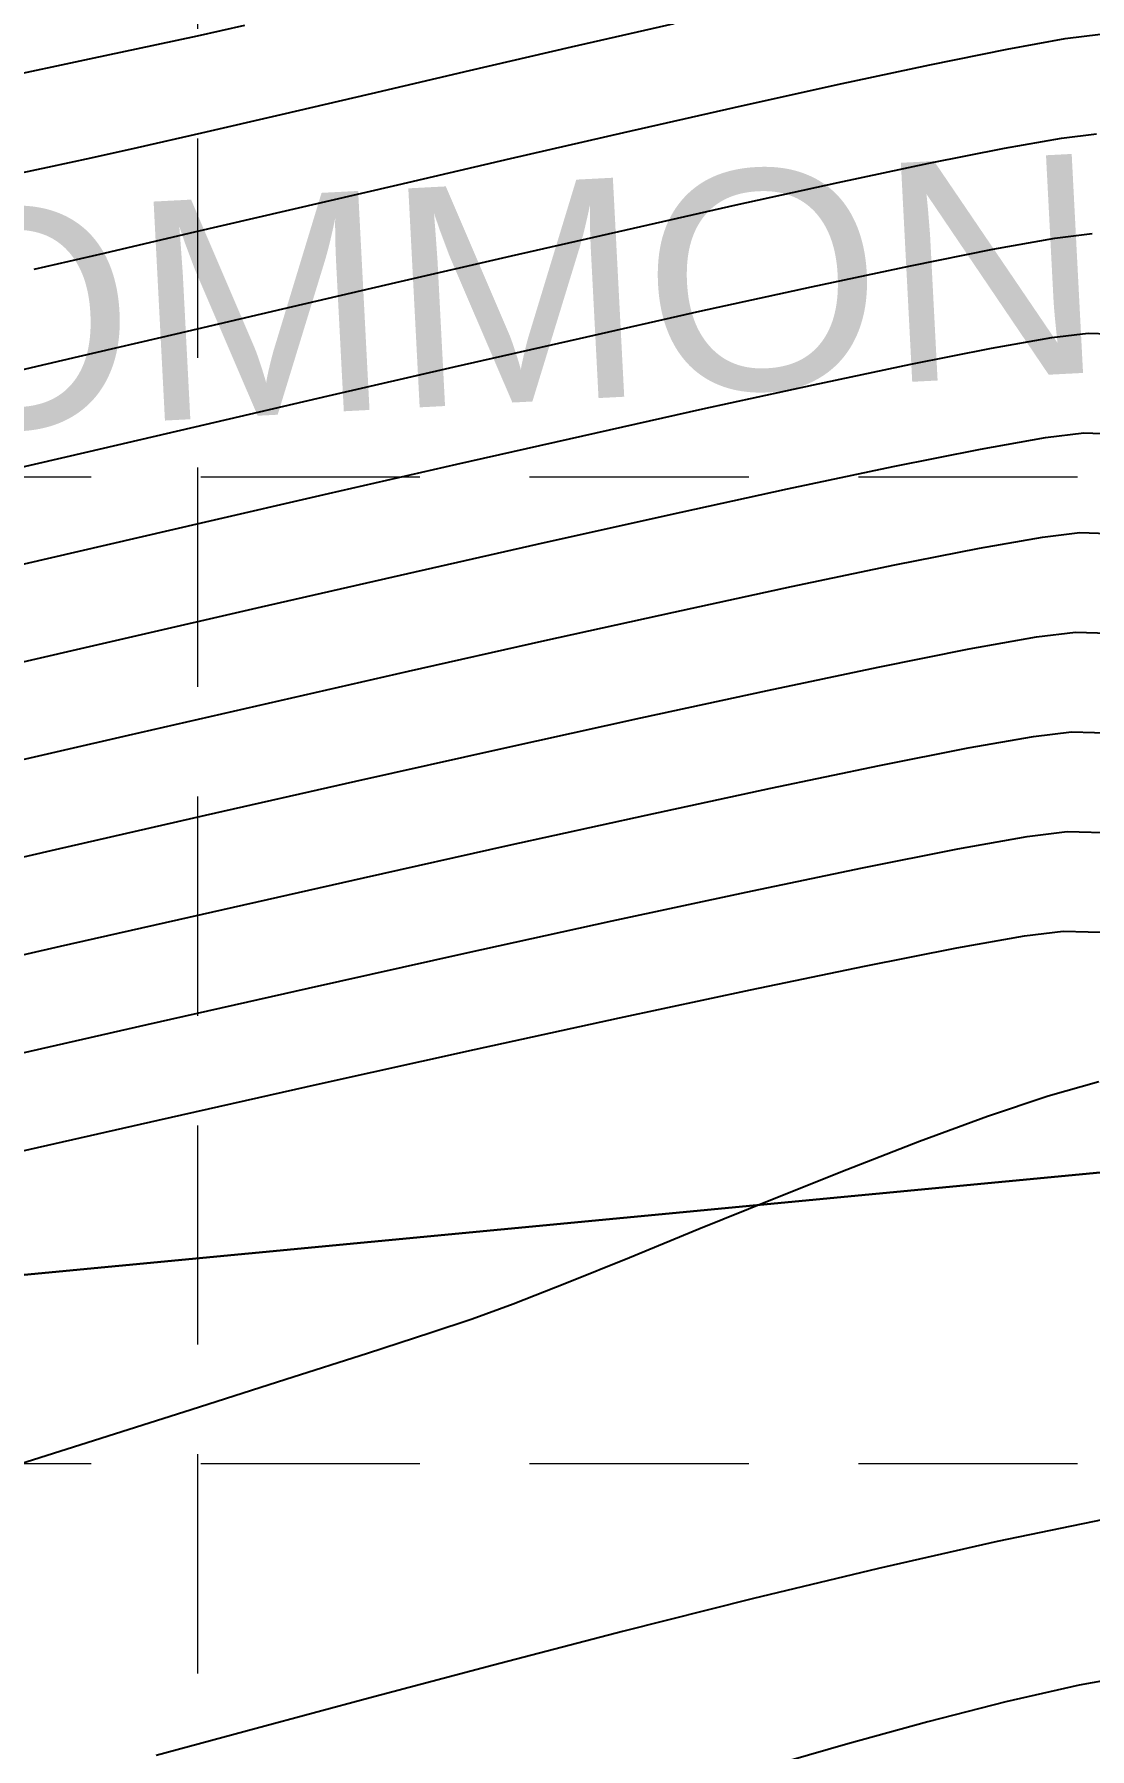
# Model space of a CAD drawing. Header units: inches. Extents: x 2547543 to 2548696, y 7125653 to 7126375.
# Drawn here: x 2547756.55 to 2547775.81, y 7125901.18 to 7125932.45 of the extents above; entities that cross this region are included whole.
import ezdxf

# ---------------------------------------------------------------- set-up
doc = ezdxf.new("R2010")
doc.units = ezdxf.units.IN
doc.header["$MEASUREMENT"] = 0
doc.linetypes.add('HIDDEN', pattern=[0.375, 0.25, -0.125])
for name, color, linetype in [('GRID', 254, 'HIDDEN'), ('V-AREA', 6, 'Continuous'), ('V-PROP-E', 3, 'Continuous'), ('V-PROP-SUBD-IDEN-N', 7, 'Continuous'), ('V-TOPO-MAJR-E', 6, 'Continuous'), ('V-TOPO-MINR-E', 14, 'Continuous')]:
    doc.layers.add(name, color=color, linetype=linetype)
doc.styles.get("Standard").update_dxf_attribs({"font": 'ARIAL.TTF'})

msp = doc.modelspace()

# ---------------------------------------------------------------- linework, layer by layer
at = {"layer": 'GRID', "color": 252, "linetype": 'HIDDEN', "lineweight": 0, "ltscale": 16}
for p, q in [((2547759.52313214, 7126356.547205457), (2547759.52313214, 7125726.296813901)), ((2547561.583313602, 7125924.376313471), (2548677.583313586, 7125924.376313471)), ((2547561.583313602, 7125906.376313471), (2548677.583313586, 7125906.376313471))]:
    msp.add_line(p, q, dxfattribs=at)
at = {"layer": 'V-AREA', "color": 7}
msp.add_line((2547666.211702047, 7125901.243125121), (2547799.012335579, 7125913.874504047), dxfattribs=at)
at = {"layer": 'V-PROP-E', "color": 7}
msp.add_line((2547799.012335579, 7125913.874504048), (2547666.211702047, 7125901.243125121), dxfattribs=at)
at = {"layer": 'V-TOPO-MAJR-E', "color": 35}
for points, elevation in [([(2547759.525542056, 7125932.422340015), (2547760.389969955, 7125932.614485726)], 575), ([(2547755.897154035, 7125931.65059773), (2547757.55294451, 7125932.002142238)], 575), ([(2547774.012222853, 7125926.722331904), (2547775.11223663, 7125926.91679765)], 570), ([(2547775.11223663, 7125926.91679765), (2547775.775515884, 7125926.996389013)], 570), ([(2547775.775515884, 7125926.996389013), (2547776.545139528, 7125926.970249013)], 570), ([(2547768.748012437, 7125925.615458059), (2547770.764486951, 7125926.055085139)], 570), ([(2547755.286973188, 7125922.537992883), (2547757.364526437, 7125923.020364459)], 570), ([(2547771.661006026, 7125917.246367156), (2547773.396334167, 7125917.591041516)], 565), ([(2547764.405488553, 7125915.685719098), (2547767.091217137, 7125916.275682232)], 565), ([(2547755.637359215, 7125913.713631561), (2547758.60419351, 7125914.386670048)], 565)]:
    msp.add_lwpolyline(points, dxfattribs=dict(at, elevation=elevation))
at = {"layer": 'V-TOPO-MAJR-E', "color": 35, "extrusion": (0.2080672193435726, -0.9781145292012761, 0), "elevation": -6439872.795792918}
msp.add_lwpolyline([(3974671.536334429, 575.0000000000009), (3974672.795114971, 575.0000000000009)], dxfattribs=at)
at = {"layer": 'V-TOPO-MAJR-E', "color": 35, "extrusion": (0.2088008853457245, -0.9779581740948033, 0), "elevation": -6436889.415893416}
msp.add_lwpolyline([(3979502.494254777, 575), (3979503.25233015, 575)], dxfattribs=at)
at = {"layer": 'V-TOPO-MAJR-E', "color": 35, "extrusion": (0.1951790166066703, -0.9807676337830756, 0), "elevation": -6491606.263731362}
msp.add_lwpolyline([(3889604.159485238, 570), (3889605.659457755, 570)], dxfattribs=at)
at = {"layer": 'V-TOPO-MAJR-E', "color": 35, "extrusion": (0.2062531541062937, -0.9784986644963831, 0), "elevation": -6447223.372085555}
msp.add_lwpolyline([(3962735.015282939, 570.0000000000005), (3962736.830933253, 570.0000000000005)], dxfattribs=at)
at = {"layer": 'V-TOPO-MAJR-E', "color": 35, "extrusion": (0.2175113641036671, -0.9760577884970552, 0), "elevation": -6401146.541417633}
msp.add_lwpolyline([(4036737.086455542, 570), (4036739.330906476, 570)], dxfattribs=at)
at = {"layer": 'V-TOPO-MAJR-E', "color": 35, "extrusion": (0.2206562823580129, -0.9753516314929407, 0), "elevation": -6388102.001924364}
msp.add_lwpolyline([(4057346.05783182, 570.0000000000009), (4057348.415268092, 570.0000000000009)], dxfattribs=at)
at = {"layer": 'V-TOPO-MAJR-E', "color": 35, "extrusion": (0.2229070813167377, -0.9748396961033405, 0), "elevation": -6378719.48379546}
msp.add_lwpolyline([(4072078.388053808, 570), (4072080.790829377, 570)], dxfattribs=at)
at = {"layer": 'V-TOPO-MAJR-E', "color": 35, "extrusion": (0.2245078947620282, -0.9744722700977807, 0), "elevation": -6372022.74244798}
msp.add_lwpolyline([(4082547.168677235, 570), (4082549.549133778, 570)], dxfattribs=at)
at = {"layer": 'V-TOPO-MAJR-E', "color": 35, "extrusion": (0.2255822973906146, -0.9742241154395493, 0), "elevation": -6367517.091721156}
msp.add_lwpolyline([(4089568.750772847, 570), (4089571.04124476, 570)], dxfattribs=at)
at = {"layer": 'V-TOPO-MAJR-E', "color": 35, "extrusion": (0.175876851047242, -0.9844121765123115, 0), "elevation": -6566745.683315355}
msp.add_lwpolyline([(3761343.101080012, 565), (3761344.390982616, 565)], dxfattribs=at)
at = {"layer": 'V-TOPO-MAJR-E', "color": 35, "extrusion": (0.1237573208655782, -0.9923125140459403, 0), "elevation": -6755831.657921153}
msp.add_lwpolyline([(3410073.182022288, 565.0000000000009), (3410073.917574273, 565.0000000000009)], dxfattribs=at)
at = {"layer": 'V-TOPO-MAJR-E', "color": 35, "extrusion": (-0.02795949841687726, -0.9996090568058479, 0), "elevation": -7194366.601978672}
msp.add_lwpolyline([(2347542.270082452, 565.0000000000009), (2347543.147158297, 565.0000000000009)], dxfattribs=at)
at = {"layer": 'V-TOPO-MAJR-E', "color": 35, "extrusion": (0.2045900761640767, -0.9788477413444735, 0), "elevation": -6453939.203440222}
msp.add_lwpolyline([(3951770.315563848, 565), (3951772.488010369, 565)], dxfattribs=at)
at = {"layer": 'V-TOPO-MAJR-E', "color": 35, "extrusion": (0.2105468508445728, -0.9775837680728099, 0), "elevation": -6429755.746011598}
msp.add_lwpolyline([(3990994.984430933, 565.0000000000009), (3990997.483750784, 565.0000000000009)], dxfattribs=at)
at = {"layer": 'V-TOPO-MAJR-E', "color": 35, "extrusion": (0.2174198562952141, -0.9760781762177498, 0), "elevation": -6401516.215482776}
msp.add_lwpolyline([(4036129.874964918, 565.0000000000009), (4036132.798702626, 565.0000000000009)], dxfattribs=at)
at = {"layer": 'V-TOPO-MAJR-E', "color": 35, "extrusion": (0.2195699297039413, -0.9755967640217993, 0), "elevation": -6392607.838706305}
msp.add_lwpolyline([(4050221.570717331, 565), (4050224.591943501, 565)], dxfattribs=at)
at = {"layer": 'V-TOPO-MINR-E', "color": 35, "extrusion": (0.2238138549102471, -0.9746319091586397, 0), "elevation": -6374935.5144469}
msp.add_lwpolyline([(4078016.740670598, 574.0000000000009), (4078018.663506937, 574.0000000000009)], dxfattribs=at)
at = {"layer": 'V-TOPO-MINR-E', "color": 35, "extrusion": (0.1213515079443052, -0.9926095967295719, 0), "elevation": -6764092.474492509}
msp.add_lwpolyline([(3393688.909901712, 573.0000000000009), (3393689.559281074, 573.0000000000009)], dxfattribs=at)
at = {"layer": 'V-TOPO-MINR-E', "color": 35, "extrusion": (0.225674608901773, -0.9742027360344621, 0), "elevation": -6367136.489450244}
msp.add_lwpolyline([(4090181.001889984, 574), (4090182.91464541, 574)], dxfattribs=at)
at = {"layer": 'V-TOPO-MINR-E', "color": 35, "extrusion": (0.1987661038624397, -0.9800469559951431, 0), "elevation": -6477336.969819189}
msp.add_lwpolyline([(3913330.780971725, 573.0000000000009), (3913332.218616972, 573.0000000000009)], dxfattribs=at)
at = {"layer": 'V-TOPO-MINR-E', "color": 35}
for points, elevation in [([(2547774.295758183, 7125932.178439948), (2547775.358628766, 7125932.370057975)], 573), ([(2547762.697573034, 7125931.37043722), (2547764.485836508, 7125931.786666271)], 574), ([(2547769.319415359, 7125931.113474143), (2547771.203950351, 7125931.531470288)], 573), ([(2547774.246948554, 7125930.371272611), (2547775.288074508, 7125930.555398049)], 572), ([(2547761.208427898, 7125929.247228183), (2547763.177699629, 7125929.705573391)], 573), ([(2547769.35237169, 7125929.335171503), (2547771.215083526, 7125929.744639985)], 572), ([(2547759.398474806, 7125928.825490071), (2547761.208427898, 7125929.247228183)], 573), ([(2547765.253457469, 7125928.406526962), (2547767.343825131, 7125928.883627377)], 572), ([(2547774.03871305, 7125928.529885342), (2547775.167971979, 7125928.731249928)], 571), ([(2547772.535212835, 7125928.228079523), (2547774.03871305, 7125928.529885342)], 571), ([(2547770.729047381, 7125927.844126025), (2547772.535212835, 7125928.228079523)], 571), ([(2547761.083313311, 7125927.441734679), (2547763.145282323, 7125927.920389612)], 572), ([(2547766.495024949, 7125926.902950231), (2547768.691792737, 7125927.39631841)], 571), ([(2547764.210320067, 7125926.382315049), (2547766.495024949, 7125926.902950231)], 571), ([(2547757.544343326, 7125924.839743055), (2547759.663403207, 7125925.332417903)], 571), ([(2547774.996507776, 7125925.092906524), (2547775.699618195, 7125925.178898303)], 569), ([(2547770.290826138, 7125924.156043186), (2547772.218938496, 7125924.563175263)], 569), ([(2547768.100726302, 7125923.678471749), (2547770.290826138, 7125924.156043186)], 569), ([(2547765.721812238, 7125923.148764655), (2547768.100726302, 7125923.678471749)], 569), ([(2547763.227257198, 7125922.585225606), (2547765.721812238, 7125923.148764655)], 569), ([(2547775.623720505, 7125923.361407594), (2547776.481106577, 7125923.332911029)], 568), ([(2547770.364253893, 7125922.374088636), (2547772.247218457, 7125922.768743071)], 568), ([(2547774.831831276, 7125921.455649634), (2547775.547822815, 7125921.543916885)], 567), ([(2547775.547822815, 7125921.543916885), (2547776.351008014, 7125921.521328318)], 567), ([(2547773.607108224, 7125921.237229306), (2547774.831831276, 7125921.455649634)], 567), ([(2547760.822091764, 7125920.250757149), (2547763.375901712, 7125920.830238266)], 568), ([(2547767.612074135, 7125919.981165774), (2547769.92407724, 7125920.481975784)], 567), ([(2547765.083949173, 7125919.422249054), (2547767.612074135, 7125919.981165774)], 567), ([(2547775.471925125, 7125919.726426176), (2547776.312094886, 7125919.702878873)], 566), ([(2547762.412854768, 7125918.823237215), (2547765.083949173, 7125919.422249054)], 567), ([(2547769.987214244, 7125918.696927721), (2547771.967894302, 7125919.110123649)], 566), ([(2547767.712701327, 7125918.20732254), (2547769.987214244, 7125918.696927721)], 566), ([(2547754.273279028, 7125916.965746907), (2547756.934367281, 7125917.576974549)], 567), ([(2547762.552181784, 7125917.06481631), (2547765.211856767, 7125917.657791078)], 566), ([(2547774.613219118, 7125916.003830002), (2547775.320129747, 7125916.091444758)], 564), ([(2547771.693607955, 7125915.451844754), (2547773.381550386, 7125915.785132633)], 564), ([(2547761.748789352, 7125913.302630239), (2547764.576982524, 7125913.929359108)], 564), ([(2547775.049425448, 7125913.087503668), (2547775.969919618, 7125913.349603646)], 563), ([(2547770.013844047, 7125911.200966534), (2547771.372754818, 7125911.74334022)], 563), ([(2547765.285101999, 7125909.292958184), (2547766.258227068, 7125909.675756131)], 563), ([(2547764.537204964, 7125909.018780649), (2547765.285101999, 7125909.292958184)], 563), ([(2547757.510609523, 7125906.764191649), (2547759.407270954, 7125907.365580376)], 563), ([(2547769.647509541, 7125903.90872299), (2547767.279351461, 7125903.312476731)], 563), ([(2547774.275342781, 7125902.03450782), (2547772.849825107, 7125901.66765209)], 564)]:
    msp.add_lwpolyline(points, dxfattribs=dict(at, elevation=elevation))
at = {"layer": 'V-TOPO-MINR-E', "color": 35, "extrusion": (0.209864722182409, -0.9777304323704464, 0), "elevation": -6432552.821405262}
msp.add_lwpolyline([(3986515.081962229, 573.0000000000005), (3986516.803140101, 573.0000000000005)], dxfattribs=at)
at = {"layer": 'V-TOPO-MINR-E', "color": 35, "extrusion": (0.2268862325653664, -0.9739212686209777, 0), "elevation": -6362043.84047932}
msp.add_lwpolyline([(4098094.307965037, 574.0000000000009), (4098096.000723393, 574.0000000000009)], dxfattribs=at)
at = {"layer": 'V-TOPO-MINR-E', "color": 35, "extrusion": (0.226028934030452, -0.9741205885212865, 0), "elevation": -6365648.372147715}
msp.add_lwpolyline([(4092491.594412634, 574), (4092493.077248806, 574)], dxfattribs=at)
at = {"layer": 'V-TOPO-MINR-E', "color": 35, "extrusion": (0.220869552388941, -0.9753033583595971, 0), "elevation": -6387219.877240926}
msp.add_lwpolyline([(4058747.123918879, 573), (4058749.188938806, 573)], dxfattribs=at)
at = {"layer": 'V-TOPO-MINR-E', "color": 35, "extrusion": (0.2234345914937041, -0.9747189252928464, 0), "elevation": -6376521.839603278}
msp.add_lwpolyline([(4075527.701362986, 574), (4075528.907666751, 574)], dxfattribs=at)
at = {"layer": 'V-TOPO-MINR-E', "color": 35, "extrusion": (0.223757023135055, -0.9746449582272195, 0), "elevation": -6375171.559990567}
msp.add_lwpolyline([(4077643.464709846, 573), (4077645.589899744, 573)], dxfattribs=at)
at = {"layer": 'V-TOPO-MINR-E', "color": 35, "extrusion": (0.1180180034964875, -0.993011455548577, 0), "elevation": -6775447.320097654}
msp.add_lwpolyline([(3370958.144424257, 572.0000000000005), (3370958.788159787, 572.0000000000005)], dxfattribs=at)
at = {"layer": 'V-TOPO-MINR-E', "color": 35, "extrusion": (-0.2168268246630629, 0.9762100840016629, 0), "elevation": 6403982.726387938}
msp.add_lwpolyline([(-4032239.463932283, 574.0000000000009), (-4032240.327118369, 574.0000000000009)], dxfattribs=at)
at = {"layer": 'V-TOPO-MINR-E', "color": 35, "extrusion": (0.1960879873167626, -0.9805863048350518, 0), "elevation": -6488001.807056456}
msp.add_lwpolyline([(3895620.472328355, 572), (3895621.878631427, 572)], dxfattribs=at)
at = {"layer": 'V-TOPO-MINR-E', "color": 35, "extrusion": (0.2084529532364666, -0.9780323953157152, 0), "elevation": -6438302.983553629}
msp.add_lwpolyline([(3977208.542059908, 574.0000000000005), (3977209.838085723, 574.0000000000005)], dxfattribs=at)
at = {"layer": 'V-TOPO-MINR-E', "color": 35, "extrusion": (0.2090596715260356, -0.9779028856391755, 0), "elevation": -6435834.336016814}
msp.add_lwpolyline([(3981203.311003903, 574.0000000000009), (3981204.12108133, 574.0000000000009)], dxfattribs=at)
at = {"layer": 'V-TOPO-MINR-E', "color": 35, "extrusion": (0.2256345210614472, -0.9742120215360573, 0), "elevation": -6367303.059412252}
msp.add_lwpolyline([(4089917.251976479, 573), (4089919.362799577, 573)], dxfattribs=at)
at = {"layer": 'V-TOPO-MINR-E', "color": 35, "extrusion": (0.2076548971482439, -0.9782021486841829, 0), "elevation": -6441542.617953943}
msp.add_lwpolyline([(3971969.485159245, 572.0000000000005), (3971971.174854465, 572.0000000000005)], dxfattribs=at)
at = {"layer": 'V-TOPO-MINR-E', "color": 35, "extrusion": (0.2193370329757651, -0.9756491510606609, 0), "elevation": -6393586.735922543}
msp.add_lwpolyline([(4048707.144634199, 572), (4048709.203311294, 572)], dxfattribs=at)
at = {"layer": 'V-TOPO-MINR-E', "color": 35, "extrusion": (0.2261480059104122, -0.9740929521471471, 0), "elevation": -6365146.338907488}
msp.add_lwpolyline([(4093267.447551615, 573), (4093269.067965069, 573)], dxfattribs=at)
at = {"layer": 'V-TOPO-MINR-E', "color": 35, "extrusion": (0.1200284240745737, -0.9927704555506144, 0), "elevation": -6768606.074436194}
msp.add_lwpolyline([(3384669.90982774, 571.0000000000009), (3384670.598246287, 571.0000000000009)], dxfattribs=at)
at = {"layer": 'V-TOPO-MINR-E', "color": 35, "extrusion": (0.2236442771397189, -0.9746708353606631, 0), "elevation": -6375643.187899479}
msp.add_lwpolyline([(4076897.054088233, 573.0000000000009), (4076898.361927129, 573.0000000000009)], dxfattribs=at)
at = {"layer": 'V-TOPO-MINR-E', "color": 35, "extrusion": (0.2246994983022842, -0.9744281068722832, 0), "elevation": -6371223.352635608}
msp.add_lwpolyline([(4083804.447066213, 572), (4083806.610566149, 572)], dxfattribs=at)
at = {"layer": 'V-TOPO-MINR-E', "color": 35, "extrusion": (0.2146841690667232, -0.9766835247674297, 0), "elevation": -6412810.282101324}
msp.add_lwpolyline([(4018187.508100649, 571.0000000000005), (4018189.593990902, 571.0000000000005)], dxfattribs=at)
at = {"layer": 'V-TOPO-MINR-E', "color": 35, "extrusion": (0.2268723088628982, -0.9739245122037015, 0), "elevation": -6362098.96828809}
msp.add_lwpolyline([(4098000.577768666, 572.0000000000009), (4098002.581773323, 572.0000000000009)], dxfattribs=at)
at = {"layer": 'V-TOPO-MINR-E', "color": 35, "extrusion": (0.2269065728277605, -0.9739165298974858, 0), "elevation": -6361954.790627446}
msp.add_lwpolyline([(4098222.578165628, 572), (4098224.403287012, 572)], dxfattribs=at)
at = {"layer": 'V-TOPO-MINR-E', "color": 35, "extrusion": (0.2259863578608275, -0.9741304666525927, 0), "elevation": -6365823.772684902}
msp.add_lwpolyline([(4092208.672674515, 572), (4092210.25282106, 572)], dxfattribs=at)
at = {"layer": 'V-TOPO-MINR-E', "color": 35, "extrusion": (-0.2242938871481739, 0.9745215503968923, 0), "elevation": 6372920.887838094}
msp.add_lwpolyline([(-4081150.494881677, 571.0000000000005), (-4081152.856107993, 571.0000000000005)], dxfattribs=at)
at = {"layer": 'V-TOPO-MINR-E', "color": 35, "extrusion": (0.2256893852211759, -0.9741993129737301, 0), "elevation": -6367069.25101884}
msp.add_lwpolyline([(4090271.421114987, 571), (4090273.726445015, 571)], dxfattribs=at)
at = {"layer": 'V-TOPO-MINR-E', "color": 35, "extrusion": (0.1756322889029438, -0.9844558390779715, 0), "elevation": -6567687.012297714}
msp.add_lwpolyline([(3759713.303264749, 569), (3759714.506587034, 569)], dxfattribs=at)
at = {"layer": 'V-TOPO-MINR-E', "color": 35, "extrusion": (-0.03353530780297263, -0.9994375333809311, 0), "elevation": -7207357.526154823}
msp.add_lwpolyline([(2307372.566578977, 569.0000000000005), (2307373.380840925, 569.0000000000005)], dxfattribs=at)
at = {"layer": 'V-TOPO-MINR-E', "color": 35, "extrusion": (0.2265591405374401, -0.9739974105914946, 0), "elevation": -6363414.582435144}
msp.add_lwpolyline([(4095950.68626284, 571), (4095952.658231927, 571)], dxfattribs=at)
at = {"layer": 'V-TOPO-MINR-E', "color": 35, "extrusion": (0.195996974762889, -0.980604500236357, 0), "elevation": -6488358.047697582}
msp.add_lwpolyline([(3895016.560239173, 569), (3895018.184697993, 569)], dxfattribs=at)
at = {"layer": 'V-TOPO-MINR-E', "color": 35, "extrusion": (0.194527933151559, -0.980896978904402, 0), "elevation": -6494183.246373863}
msp.add_lwpolyline([(3885293.128234289, 568.0000000000009), (3885294.707052498, 568.0000000000009)], dxfattribs=at)
at = {"layer": 'V-TOPO-MINR-E', "color": 35, "extrusion": (0.1742238033197906, -0.9847060812022981, 0), "elevation": -6573056.946270228}
msp.add_lwpolyline([(3750313.770769286, 568), (3750314.936308322, 568)], dxfattribs=at)
at = {"layer": 'V-TOPO-MINR-E', "color": 35, "extrusion": (0.120382514269226, -0.9927275810907138, 0), "elevation": -6767393.026230651}
msp.add_lwpolyline([(3387083.017720914, 568.0000000000009), (3387083.702834001, 568.0000000000009)], dxfattribs=at)
at = {"layer": 'V-TOPO-MINR-E', "color": 35, "extrusion": (-0.2225240052121256, 0.974927211182637, 0), "elevation": 6380317.355455928}
msp.add_lwpolyline([(-4069569.93013058, 569.0000000000009), (-4069572.532399483, 569.0000000000009)], dxfattribs=at)
at = {"layer": 'V-TOPO-MINR-E', "color": 35, "extrusion": (0.2116164939138265, -0.9773527814988913, 0), "elevation": -6425389.821279749}
msp.add_lwpolyline([(3998030.96036321, 568), (3998033.160830713, 568)], dxfattribs=at)
at = {"layer": 'V-TOPO-MINR-E', "color": 35, "extrusion": (0.2240881898300781, -0.974568870413312, 0), "elevation": -6373778.679000199}
msp.add_lwpolyline([(4079800.649476586, 569), (4079803.221195545, 569)], dxfattribs=at)
at = {"layer": 'V-TOPO-MINR-E', "color": 35, "extrusion": (0.2159549416327257, -0.9764033301788796, 0), "elevation": -6407570.746122823}
msp.add_lwpolyline([(4026525.009622498, 568), (4026527.418118402, 568)], dxfattribs=at)
at = {"layer": 'V-TOPO-MINR-E', "color": 35, "extrusion": (0.2251690034982422, -0.9743197215819911, 0), "elevation": -6369249.612135508}
msp.add_lwpolyline([(4086865.206022375, 569), (4086867.671782238, 569)], dxfattribs=at)
at = {"layer": 'V-TOPO-MINR-E', "color": 35, "extrusion": (0.2190287833400902, -0.9757183979348549, 0), "elevation": -6394858.543828499}
msp.add_lwpolyline([(4046681.36907681, 568), (4046683.917000196, 568)], dxfattribs=at)
at = {"layer": 'V-TOPO-MINR-E', "color": 35, "extrusion": (0.1952648674341317, -0.9807505450143432, 0), "elevation": -6491260.461497763}
msp.add_lwpolyline([(3890170.726588849, 567.0000000000009), (3890172.419478197, 567.0000000000009)], dxfattribs=at)
at = {"layer": 'V-TOPO-MINR-E', "color": 35, "extrusion": (0.2054795384801319, -0.978661411963296, 0), "elevation": -6450348.812275643}
msp.add_lwpolyline([(3957634.963137556, 567.0000000000009), (3957637.029969668, 567.0000000000009)], dxfattribs=at)
at = {"layer": 'V-TOPO-MINR-E', "color": 35, "extrusion": (0.2229630099195568, -0.9748269057671787, 0), "elevation": -6378482.367340568}
msp.add_lwpolyline([(4072439.805487788, 568.0000000000009), (4072442.426390097, 568.0000000000009)], dxfattribs=at)
at = {"layer": 'V-TOPO-MINR-E', "color": 35, "extrusion": (0.22420534298641, -0.9745419253045743, 0), "elevation": -6373286.45511591}
msp.add_lwpolyline([(4080563.955356363, 568.0000000000009), (4080566.509791507, 568.0000000000009)], dxfattribs=at)
at = {"layer": 'V-TOPO-MINR-E', "color": 35, "extrusion": (0.1744577702524934, -0.984664656824103, 0), "elevation": -6572162.111379819}
msp.add_lwpolyline([(3751874.619776738, 566.0000000000009), (3751875.828828645, 566.0000000000009)], dxfattribs=at)
at = {"layer": 'V-TOPO-MINR-E', "color": 35, "extrusion": (0.1216389688699713, -0.9925744109396787, 0), "elevation": -6763096.793543721}
msp.add_lwpolyline([(3395645.566657932, 566), (3395646.266025312, 566)], dxfattribs=at)
at = {"layer": 'V-TOPO-MINR-E', "color": 35, "extrusion": (0.1940388065548942, -0.9809938539821503, 0), "elevation": -6496116.218981033}
msp.add_lwpolyline([(3882053.481587425, 566.0000000000009), (3882055.132307225, 566.0000000000009)], dxfattribs=at)
at = {"layer": 'V-TOPO-MINR-E', "color": 35, "extrusion": (0.2209988253921097, -0.975274073876317, 0), "elevation": -6386671.380231421}
msp.add_lwpolyline([(4059583.507027566, 567.0000000000009), (4059586.317428774, 567.0000000000009)], dxfattribs=at)
at = {"layer": 'V-TOPO-MINR-E', "color": 35, "extrusion": (0.2226337938179336, -0.9749021457819416, 0), "elevation": -6379855.544433609}
msp.add_lwpolyline([(4070283.766841225, 567.0000000000009), (4070286.574893359, 567.0000000000009)], dxfattribs=at)
at = {"layer": 'V-TOPO-MINR-E', "color": 35, "extrusion": (0.2146180223791146, -0.9766980620796162, 0), "elevation": -6413073.635648461}
msp.add_lwpolyline([(4017747.700405901, 566.0000000000005), (4017750.260915292, 566.0000000000005)], dxfattribs=at)
at = {"layer": 'V-TOPO-MINR-E', "color": 35, "extrusion": (0.2198359227188936, -0.9755368609552039, 0), "elevation": -6391505.033310497}
msp.add_lwpolyline([(4051966.015786844, 566), (4051968.835776839, 566)], dxfattribs=at)
at = {"layer": 'V-TOPO-MINR-E', "color": 35, "extrusion": (0.2215438393120581, -0.9751504126353395, 0), "elevation": -6384399.873633048}
msp.add_lwpolyline([(4063149.063687239, 566), (4063151.909229976, 566)], dxfattribs=at)
at = {"layer": 'V-TOPO-MINR-E', "color": 35, "extrusion": (-0.1748272345313125, 0.984599125566407, 0), "elevation": 6570750.276392501}
msp.add_lwpolyline([(-3754339.593833642, 564), (-3754340.844767854, 564)], dxfattribs=at)
at = {"layer": 'V-TOPO-MINR-E', "color": 35, "extrusion": (-0.02784674976763693, -0.999612204070848, 0), "elevation": -7194099.951996833}
msp.add_lwpolyline([(2348353.700968567, 564.0000000000009), (2348354.61460847, 564.0000000000009)], dxfattribs=at)
at = {"layer": 'V-TOPO-MINR-E', "color": 35, "extrusion": (0.2228729521273672, -0.9748474994633942, 0), "elevation": -6378855.083356665}
msp.add_lwpolyline([(4071845.658928003, 566), (4071848.460554868, 566)], dxfattribs=at)
at = {"layer": 'V-TOPO-MINR-E', "color": 35, "extrusion": (0.203476030367733, -0.9790799278229482, 0), "elevation": -6458430.315765969}
msp.add_lwpolyline([(3944422.994680453, 564), (3944425.114764488, 564)], dxfattribs=at)
at = {"layer": 'V-TOPO-MINR-E', "color": 35, "extrusion": (0.2094394847314173, -0.9778216106404268, 0), "elevation": -6434270.146609154}
msp.add_lwpolyline([(3983709.712057709, 564), (3983712.161417169, 564)], dxfattribs=at)
at = {"layer": 'V-TOPO-MINR-E', "color": 35, "extrusion": (0.2134592083064172, -0.9769519775245852, 0), "elevation": -6417831.895403545}
msp.add_lwpolyline([(4010135.587570831, 564), (4010138.295848367, 564)], dxfattribs=at)
at = {"layer": 'V-TOPO-MINR-E', "color": 35, "extrusion": (0.2185330195463391, -0.975829554465307, 0), "elevation": -6396906.735216472}
msp.add_lwpolyline([(4043425.548337353, 564.0000000000009), (4043428.563254077, 564.0000000000009)], dxfattribs=at)
at = {"layer": 'V-TOPO-MINR-E', "color": 35, "extrusion": (0.3195234604273438, -0.9475783652218616, 0), "elevation": -5938287.173986929}
msp.add_lwpolyline([(4691111.756082569, 563), (4691112.924711281, 563)], dxfattribs=at)
at = {"layer": 'V-TOPO-MINR-E', "color": 35, "extrusion": (0.2202359575783368, -0.9754466274428105, 0), "elevation": -6389839.355336863}
msp.add_lwpolyline([(4054581.867687717, 564.0000000000009), (4054584.93029722, 564.0000000000009)], dxfattribs=at)
at = {"layer": 'V-TOPO-MINR-E', "color": 35, "extrusion": (0.3452870421176365, -0.9384971276171566, 0), "elevation": -5807935.285395189}
msp.add_lwpolyline([(4851562.525711372, 563), (4851563.849879257, 563)], dxfattribs=at)
at = {"layer": 'V-TOPO-MINR-E', "color": 35, "extrusion": (-0.3610112296430024, 0.9325614682537808, 0), "elevation": 5725576.641888759}
msp.add_lwpolyline([(-4948487.572941949, 563), (-4948488.995449347, 563)], dxfattribs=at)
at = {"layer": 'V-TOPO-MINR-E', "color": 35, "extrusion": (0.376049908306519, -0.9265994099192264, 0), "elevation": -5644776.433860242}
msp.add_lwpolyline([(5040458.999301344, 563), (5040460.445161655, 563)], dxfattribs=at)
at = {"layer": 'V-TOPO-MINR-E', "color": 35, "extrusion": (0.3776406606568101, -0.9259522295554388, 0), "elevation": -5636111.81540243}
msp.add_lwpolyline([(5050144.322042244, 563.0000000000005), (5050145.692569975, 563.0000000000005)], dxfattribs=at)
at = {"layer": 'V-TOPO-MINR-E', "color": 35, "extrusion": (-0.3750055292420704, 0.9270225741792241, 0), "elevation": 5650452.696936561}
msp.add_lwpolyline([(-5034092.364396747, 563.0000000000009), (-5034093.601519221, 563.0000000000009)], dxfattribs=at)
at = {"layer": 'V-TOPO-MINR-E', "color": 35, "extrusion": (-0.3147389333107453, 0.9491782782272329, 0), "elevation": 5961877.360483292}
msp.add_lwpolyline([(-4661082.966766944, 563), (-4661083.760193054, 563)], dxfattribs=at)
at = {"layer": 'V-TOPO-MINR-E', "color": 35, "extrusion": (0.3081931540103042, -0.9513238038760414, 0), "elevation": -5993843.279958764}
msp.add_lwpolyline([(4619903.414212114, 563), (4619904.633195505, 563)], dxfattribs=at)
at = {"layer": 'V-TOPO-MINR-E', "color": 35, "extrusion": (0.3052630478196413, -0.9522680671091852, 0), "elevation": -6008037.228295638}
msp.add_lwpolyline([(4601427.944258854, 563.0000000000009), (4601429.504487636, 563.0000000000009)], dxfattribs=at)
at = {"layer": 'V-TOPO-MINR-E', "color": 35, "extrusion": (0.3035069711388568, -0.952829217892754, 0), "elevation": -6016510.001030831}
msp.add_lwpolyline([(4590342.16455226, 563.0000000000009), (4590343.981695549, 563.0000000000009)], dxfattribs=at)
at = {"layer": 'V-TOPO-MINR-E', "color": 35, "extrusion": (0.3012082139472064, -0.9535583945678072, 0), "elevation": -6027562.724561193}
msp.add_lwpolyline([(4575815.132798773, 563), (4575817.210761374, 563)], dxfattribs=at)
at = {"layer": 'V-TOPO-MINR-E', "color": 35, "extrusion": (0.2014167681657474, -0.979505633215892, 0), "elevation": -6466699.618157859}
msp.add_lwpolyline([(3930837.829599676, 563), (3930835.846400668, 563)], dxfattribs=at)
at = {"layer": 'V-TOPO-MINR-E', "color": 35, "extrusion": (0.221363618567726, -0.9751913393660767, 0), "elevation": -6385136.30105892}
msp.add_lwpolyline([(4061983.360346411, 563.0000000000009), (4061981.141483896, 563.0000000000009)], dxfattribs=at)
at = {"layer": 'V-TOPO-MINR-E', "color": 35, "extrusion": (-0.234732196422252, 0.9720600783710776, 0), "elevation": 6328763.146640179}
msp.add_lwpolyline([(-4149266.611173625, 563.0000000000009), (-4149264.239218035, 563.0000000000009)], dxfattribs=at)
at = {"layer": 'V-TOPO-MINR-E', "color": 35, "extrusion": (0.2509662124793143, -0.967995847198627, 0), "elevation": -6258441.309638854}
msp.add_lwpolyline([(4254589.110866845, 563.0000000000005), (4254586.681889746, 563.0000000000005)], dxfattribs=at)
at = {"layer": 'V-TOPO-MINR-E', "color": 35, "extrusion": (0.2558590346389453, -0.9667141016834434, 0), "elevation": -6236841.955109998}
msp.add_lwpolyline([(4286186.87027145, 563), (4286184.537701438, 563)], dxfattribs=at)
at = {"layer": 'V-TOPO-MINR-E', "color": 35, "extrusion": (0.1759526328031138, -0.9843986341973727, 0), "elevation": -6566440.702117635}
msp.add_lwpolyline([(3761849.313466587, 564.0000000000009), (3761848.107932439, 564.0000000000009)], dxfattribs=at)
at = {"layer": 'V-TOPO-MINR-E', "color": 35, "extrusion": (0.2591543532038631, -0.9658359183709662, 0), "elevation": -6222188.417158153}
msp.add_lwpolyline([(4307429.252539637, 563.0000000000009), (4307427.09976836, 563.0000000000009)], dxfattribs=at)
at = {"layer": 'V-TOPO-MINR-E', "color": 35, "extrusion": (-0.2214125387178924, 0.975180233443284, 0), "elevation": 6384929.639121523}
msp.add_lwpolyline([(-4062304.541150187, 564), (-4062303.172704938, 564)], dxfattribs=at)
at = {"layer": 'V-TOPO-MINR-E', "color": 35, "extrusion": (0.2608384458278322, -0.965382465750296, 0), "elevation": -6214666.493602567}
msp.add_lwpolyline([(4318272.489286603, 563.0000000000009), (4318270.599749238, 563.0000000000009)], dxfattribs=at)
at = {"layer": 'V-TOPO-MINR-E', "color": 35, "extrusion": (0.2665410443054793, -0.9638235687617026, 0), "elevation": -6189025.939915874}
msp.add_lwpolyline([(4354948.792626752, 564), (4354947.277995897, 564)], dxfattribs=at)
at = {"layer": 'V-TOPO-MINR-E', "color": 35, "extrusion": (0.2764890021015021, -0.9610170819069324, 0), "elevation": -6143682.069428716}
msp.add_lwpolyline([(4418685.156113243, 564), (4418683.660366168, 564)], dxfattribs=at)

# ---------------------------------------------------------------- texts
at = {"layer": 'V-PROP-SUBD-IDEN-N'}
msp.add_text('OPEN SPACE/COMMON AREA ', height=4, rotation=2.967887763375186, dxfattribs=at).set_placement((2547712.272549716, 7125922.984160366))

doc.saveas('drawing.dxf')
